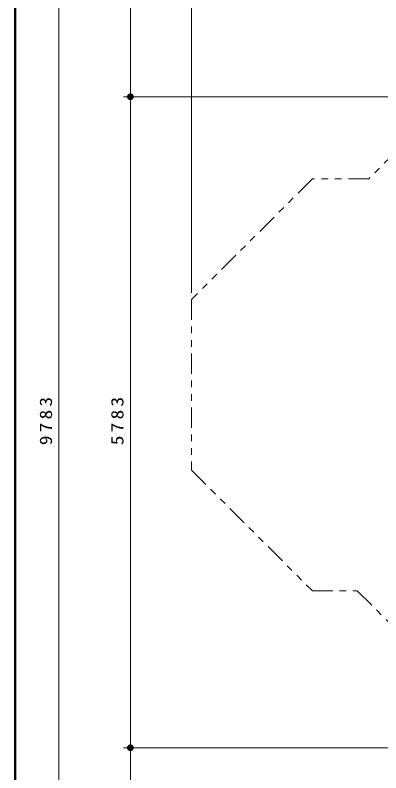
# Model space of a CAD drawing. Units: millimetres on the paper, scale 1:60. Extents: x -385 to 0, y -594 to 267.
# Drawn here: x -385 to -331, y 90.8 to 203 of the extents above; entities that cross this region are included whole.
import ezdxf

# ---------------------------------------------------------------- set-up
doc = ezdxf.new("R2010")
doc.units = ezdxf.units.MM
doc.linetypes.add('USER3', pattern=[8, 3, -1, 1, -1, 1, -1])
doc.layers.add('LY_1', color=7, linetype='Continuous', lineweight=13)
doc.layers.add('LY_2', color=7, linetype='Continuous', lineweight=13)
doc.styles.add('ＭＳ ゴシック', font='')
doc.styles.get('ＭＳ ゴシック').set_extended_font_data('MS Gothic')

# ---------------------------------------------------------------- blocks, each defined once
blk = doc.blocks.new('filled_dot')
at = {"color": 0, "linetype": 'Continuous', "lineweight": -2, "const_width": 1.25}
blk.add_lwpolyline([(-0.625, 0, 1), (0.625, 0, 1)], format="xyb", close=True, dxfattribs=at)

msp = doc.modelspace()

# ---------------------------------------------------------------- linework, layer by layer
at = {"layer": 'LY_1'}
for p, q in [((-358.936, 161.881), (-358.936, 242.471)), ((-378.526, 61.179), (-378.526, 224.228)), ((-367.968, 190.895), (-367.968, 224.228)), ((-267.351, 190.895), (-368.968, 190.895)), ((-367.968, 94.512), (-367.968, 190.895)), ((-261.472, 94.512), (-368.968, 94.512)), ((-367.968, 61.179), (-367.968, 94.512))]:
    msp.add_line(p, q, dxfattribs=at)
at = {"layer": 'LY_1', "linetype": 'USER3'}
msp.add_lwpolyline([(-252.084, 224.228), (-279.401, 224.228), (-307.724, 195.905), (-315.589, 195.905), (-332.744, 178.75), (-341.067, 178.75), (-358.936, 160.881), (-358.936, 135.611), (-341.067, 117.742), (-334.428, 117.742), (-277.865, 61.179), (-243.079, 61.179), (-225.79, 78.468), (-190.656, 78.468), (-167.999, 101.125), (-148.366, 101.125), (-130.952, 118.539), (-130.952, 161.068), (-148.366, 178.482), (-182.426, 178.482), (-196.792, 192.847), (-220.703, 192.847)], close=True, dxfattribs=at)
at = {"layer": 'LY_2', "lineweight": 50}
msp.add_line((-385, 267), (-385, 0), dxfattribs=at)

# ---------------------------------------------------------------- block references
at = {"layer": 'LY_1', "xscale": 0.4, "yscale": 0.4}
for p, rotation in [((-367.968, 190.895), 90), ((-367.968, 190.895), 270), ((-367.968, 94.512), 90), ((-367.968, 94.512), 270)]:
    msp.add_blockref('filled_dot', p, dxfattribs=dict(at, rotation=rotation))

# ---------------------------------------------------------------- texts
at = {"layer": 'LY_1', "char_height": 1.833, "attachment_point": 8, "rotation": 90, "style": 'ＭＳ ゴシック'}
for s, insert in [('\\T1.33;\\W1.15;9783', (-379.526, 143.12)), ('\\T1.33;\\W1.15;5783', (-368.968, 143.12))]:
    msp.add_mtext(s, dxfattribs=dict(at, insert=insert))

doc.saveas('drawing.dxf')
